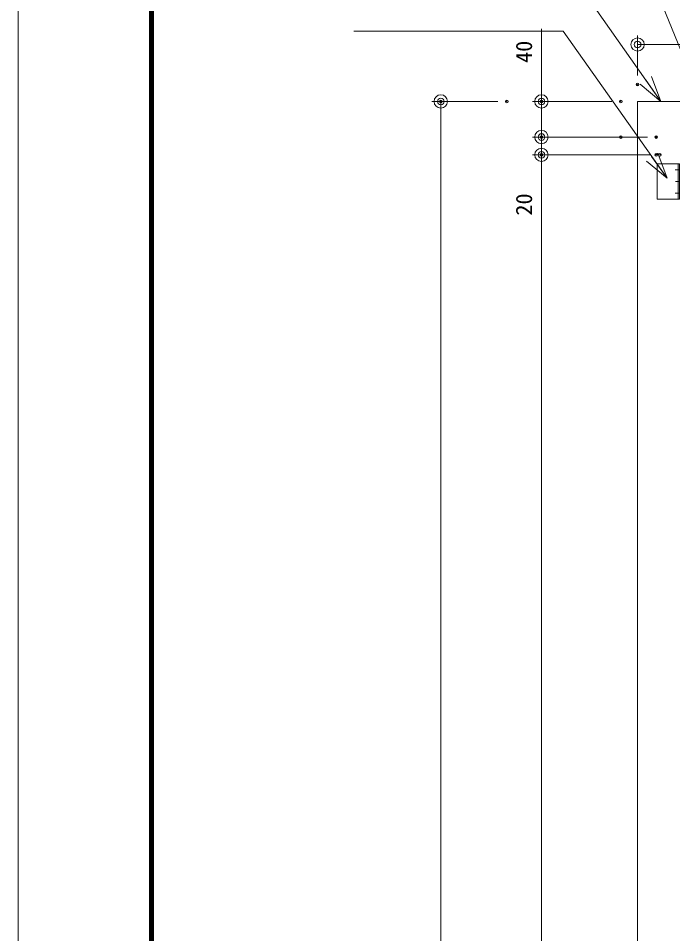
# Model space of a CAD drawing. Units: millimetres, scale not verified. Extents: x -631 to 631, y -445 to 446.
# Drawn here: x -630.7 to -483.5, y -60 to 145.9 of the extents above; entities that cross this region are included whole.
import ezdxf
from ezdxf.enums import TextEntityAlignment as Align

# ---------------------------------------------------------------- set-up
doc = ezdxf.new("R2010")
doc.units = ezdxf.units.MM
doc.header["$LTSCALE"] = 3
doc.header["$PDMODE"] = 32
doc.header["$PDSIZE"] = 0.6
doc.linetypes.add('USER1', pattern=[2, 1.25, -0.25, 0.25, -0.25])
doc.linetypes.add('USER4', pattern=[3.5, 2, -1.5])
for name, color, linetype, lineweight in [('0-0_0', 7, 'Continuous', 18), ('0-1_DEFPOINTS', 7, 'Continuous', 18), ('0-4_WAKU', 7, 'Continuous', 18), ('0-6_CSLAYER2', 7, 'Continuous', 18)]:
    doc.layers.add(name, color=color, linetype=linetype, lineweight=lineweight)
doc.styles.add('ＭＳ ゴシック', font='')
doc.styles.get('ＭＳ ゴシック').set_extended_font_data('MS Gothic')

# ---------------------------------------------------------------- blocks, each defined once
blk = doc.blocks.new('EDTIP_BLACKDOT_S')
at = {"layer": '0-0_0', "lineweight": 9}
blk.add_line((0, 0), (-1, 0), dxfattribs=at)
for radius in [0.5, 0.25]:
    blk.add_circle((0, 0), radius, dxfattribs=at)
blk = doc.blocks.new('EDTIP_BLACKDOT_E')
at = {"layer": '0-0_0', "lineweight": 9}
blk.add_line((0, 0), (-1, 0), dxfattribs=at)
for radius in [0.5, 0.25]:
    blk.add_circle((0, 0), radius, dxfattribs=at)
blk = doc.blocks.new('D99')
at = {"layer": '0-0_0'}
for p, q in [((443.187, 42.311), (443.187, 51.315)), ((659.187, 42.311), (659.187, 51.315)), ((446.187, 49.315), (656.187, 49.315))]:
    blk.add_line(p, q, dxfattribs=at)
at = {"layer": '0-1_DEFPOINTS'}
for p in [(659.187, 49.315), (443.187, 40.311), (659.187, 40.311)]:
    blk.add_point(p, dxfattribs=at)
at = {"layer": '0-0_0', "xscale": 3, "yscale": 3, "rotation": 180}
blk.add_blockref('EDTIP_BLACKDOT_S', (443.187, 49.315), dxfattribs=at)
at = {"layer": '0-0_0', "xscale": 3, "yscale": 3}
blk.add_blockref('EDTIP_BLACKDOT_E', (659.187, 49.315), dxfattribs=at)
at = {"layer": '0-0_0', "style": 'ＭＳ ゴシック'}
blk.add_text('1080', height=3.666, dxfattribs=at).set_placement((546.187, 50.315), align=Align.BOTTOM_LEFT)
blk = doc.blocks.new('D101')
at = {"layer": '0-0_0'}
for p, q in [((446.187, 24.511), (419.547, 24.511)), ((421.547, -352.489), (421.547, 21.511))]:
    blk.add_line(p, q, dxfattribs=at)
at = {"layer": '0-1_DEFPOINTS'}
for p in [(421.547, 24.511), (448.187, 24.511)]:
    blk.add_point(p, dxfattribs=at)
at = {"layer": '0-0_0', "xscale": 3, "yscale": 3, "rotation": 90}
blk.add_blockref('EDTIP_BLACKDOT_E', (421.547, 24.511), dxfattribs=at)
blk = doc.blocks.new('D102')
at = {"layer": '0-0_0'}
for p, q in [((421.547, 31.511), (421.547, 34.511)), ((445.387, 28.511), (419.547, 28.511)), ((421.547, 28.511), (421.547, 24.511)), ((445.387, 24.511), (419.547, 24.511)), ((421.547, 21.511), (421.547, 8.177))]:
    blk.add_line(p, q, dxfattribs=at)
at = {"layer": '0-1_DEFPOINTS'}
for p in [(421.547, 28.511), (447.387, 28.511), (447.387, 24.511)]:
    blk.add_point(p, dxfattribs=at)
at = {"layer": '0-0_0', "xscale": 3, "yscale": 3}
for name, p, rotation in [('EDTIP_BLACKDOT_E', (421.547, 28.511), 270), ('EDTIP_BLACKDOT_S', (421.547, 24.511), 90)]:
    blk.add_blockref(name, p, dxfattribs=dict(at, rotation=rotation))
at = {"layer": '0-0_0', "style": 'ＭＳ ゴシック'}
blk.add_text('20', height=3.666, rotation=90, dxfattribs=at).set_placement((420.547, 10.844), align=Align.BOTTOM_LEFT)
blk = doc.blocks.new('D103')
at = {"layer": '0-0_0'}
for p, q in [((421.547, 39.511), (421.547, 52.844)), ((437.387, 36.511), (419.547, 36.511)), ((421.547, 28.511), (421.547, 36.511)), ((437.387, 28.511), (419.547, 28.511)), ((421.547, 25.511), (421.547, 22.511))]:
    blk.add_line(p, q, dxfattribs=at)
at = {"layer": '0-1_DEFPOINTS'}
for p in [(421.547, 36.511), (439.387, 36.511), (439.387, 28.511)]:
    blk.add_point(p, dxfattribs=at)
at = {"layer": '0-0_0', "xscale": 3, "yscale": 3}
for name, p, rotation in [('EDTIP_BLACKDOT_E', (421.547, 36.511), 270), ('EDTIP_BLACKDOT_S', (421.547, 28.511), 90)]:
    blk.add_blockref(name, p, dxfattribs=dict(at, rotation=rotation))
at = {"layer": '0-0_0', "style": 'ＭＳ ゴシック'}
blk.add_text('40', height=3.666, rotation=90, dxfattribs=at).set_placement((420.547, 45.177), align=Align.BOTTOM_LEFT)
blk = doc.blocks.new('D104')
at = {"layer": '0-0_0'}
for p, q in [((411.747, 36.511), (396.904, 36.511)), ((398.904, -368.489), (398.904, 33.511))]:
    blk.add_line(p, q, dxfattribs=at)
at = {"layer": '0-1_DEFPOINTS'}
for p in [(398.904, 36.511), (413.747, 36.511)]:
    blk.add_point(p, dxfattribs=at)
at = {"layer": '0-0_0', "xscale": 3, "yscale": 3, "rotation": 90}
blk.add_blockref('EDTIP_BLACKDOT_E', (398.904, 36.511), dxfattribs=at)
blk = doc.blocks.new('BLKF0134')
at = {"layer": '0-0_0'}
for p, q in [((58.386, 273.527), (55.886, 273.527)), ((55.886, 273.527), (55.886, 269.527)), ((58.386, 273.527), (58.386, 269.527)), ((58.386, 269.527), (55.886, 269.527))]:
    blk.add_line(p, q, dxfattribs=at)
at = {"layer": '0-0_0', "linetype": 'USER1'}
for p, q in [((57.914, 272.827), (58.943, 272.827)), ((57.931, 271.527), (58.89, 271.527)), ((57.914, 270.227), (58.943, 270.227))]:
    blk.add_line(p, q, dxfattribs=at)
at = {"layer": '0-0_0', "linetype": 'USER4'}
blk.add_line((58.236, 273.527), (58.236, 269.527), dxfattribs=at)
blk = doc.blocks.new('EDTIP_ARROW_S')
at = {"layer": '0-0_0', "lineweight": 9}
for q in [(-1, 0), (-0.9659, 0.2588), (-0.9659, -0.2588)]:
    blk.add_line((0, 0), q, dxfattribs=at)

msp = doc.modelspace()

# ---------------------------------------------------------------- linework, layer by layer
at = {"layer": '0-0_0'}
for p, q in [((-508.169, 142.959), (-555.287, 142.959)), ((-484.795, 109.9), (-508.169, 142.959)), ((-491.413, 127.178), (-491.413, -280.822)), ((-275.413, 127.178), (-491.413, 127.178))]:
    msp.add_line(p, q, dxfattribs=at)
at = {"layer": '0-1_DEFPOINTS', "color": 5}
msp.add_line((-630.744, 445.524), (-630.744, -445.476), dxfattribs=at)
at = {"layer": '0-4_WAKU'}
for p, q in [((-601.194, 424.974), (-601.194, -423.426)), ((-600.969, 424.749), (-600.969, -423.201)), ((-600.744, 424.524), (-600.744, -422.976)), ((-600.519, 424.299), (-600.519, -422.751)), ((-600.294, 424.074), (-600.294, -422.526))]:
    msp.add_line(p, q, dxfattribs=at)
at = {"layer": '0-6_CSLAYER2'}
for p, q in [((-472.876, 116.877), (-495.008, 171.462)), ((-486.216, 127.178), (-507.58, 157.635))]:
    msp.add_line(p, q, dxfattribs=at)

# ---------------------------------------------------------------- block references
at = {"layer": '0-0_0'}
for name in ['D99', 'D103', 'D104', 'D102', 'D101']:
    msp.add_blockref(name, (-934.6, 90.667), dxfattribs=at)
at = {"layer": '0-0_0', "xscale": 6, "yscale": 6, "rotation": 305.26193}
msp.add_blockref('EDTIP_ARROW_S', (-484.795, 109.9), dxfattribs=at)
at = {"layer": '0-0_0', "xscale": 2, "yscale": 2}
msp.add_blockref('BLKF0134', (-598.785, -433.876), dxfattribs=at)
at = {"layer": '0-6_CSLAYER2', "xscale": 6, "yscale": 6, "rotation": 305.04736}
msp.add_blockref('EDTIP_ARROW_S', (-486.216, 127.178), dxfattribs=at)

doc.saveas('drawing.dxf')
